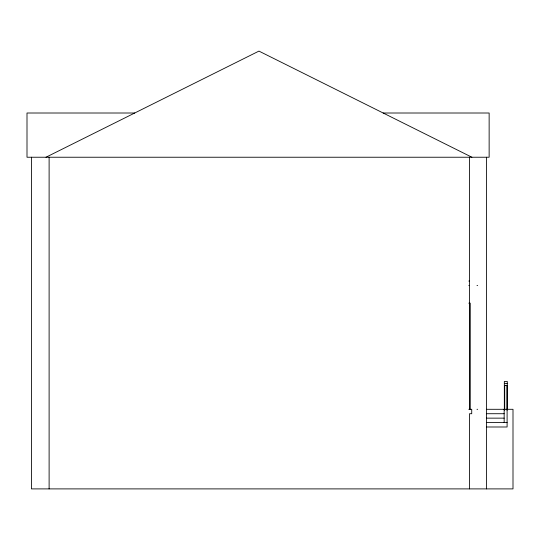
<?xml version="1.0" encoding="UTF-8"?>
<svg xmlns="http://www.w3.org/2000/svg" width="540" height="540" viewBox="0 0 540 540"><rect width="100%" height="100%" fill="white"/><g stroke="black" fill="none" stroke-linecap="round" stroke-linejoin="round"><path stroke-width="0.81" d="M45.981 157.234L258.944 51.104L471.906 157.234M134.717 113.008L27 113.008L27 157.234L489.139 157.234L489.139 113.008L383.171 113.008M468.781 281.057L469.517 281.057M468.781 285.478L469.517 285.478M476.982 285.478L477.671 285.478M468.781 303.17L470.252 303.17L470.252 409.3M504.34 383.461L507.29 383.461M504.34 385.391L507.29 385.391M468.781 409.3L471.724 409.3L471.724 413.721L469.517 413.721L469.517 488.896M476.982 409.3L477.671 409.3M486.466 409.3L513 409.3L513 488.896L31.421 488.896L31.421 157.234M486.466 413.721L504.158 413.721M486.466 418.142L504.158 418.142M486.466 422.564L507.101 422.564M486.466 426.992L507.101 426.992L507.101 409.3M507.29 409.948L507.29 381.47L504.34 381.47L504.34 409.948M506.918 410.002L506.918 385.553L504.711 385.553L504.711 410.002M504.158 409.3L504.158 422.564M486.466 157.234L486.466 488.896M469.517 157.234L469.517 409.3M49.113 157.234L49.113 488.896"/></g></svg>
